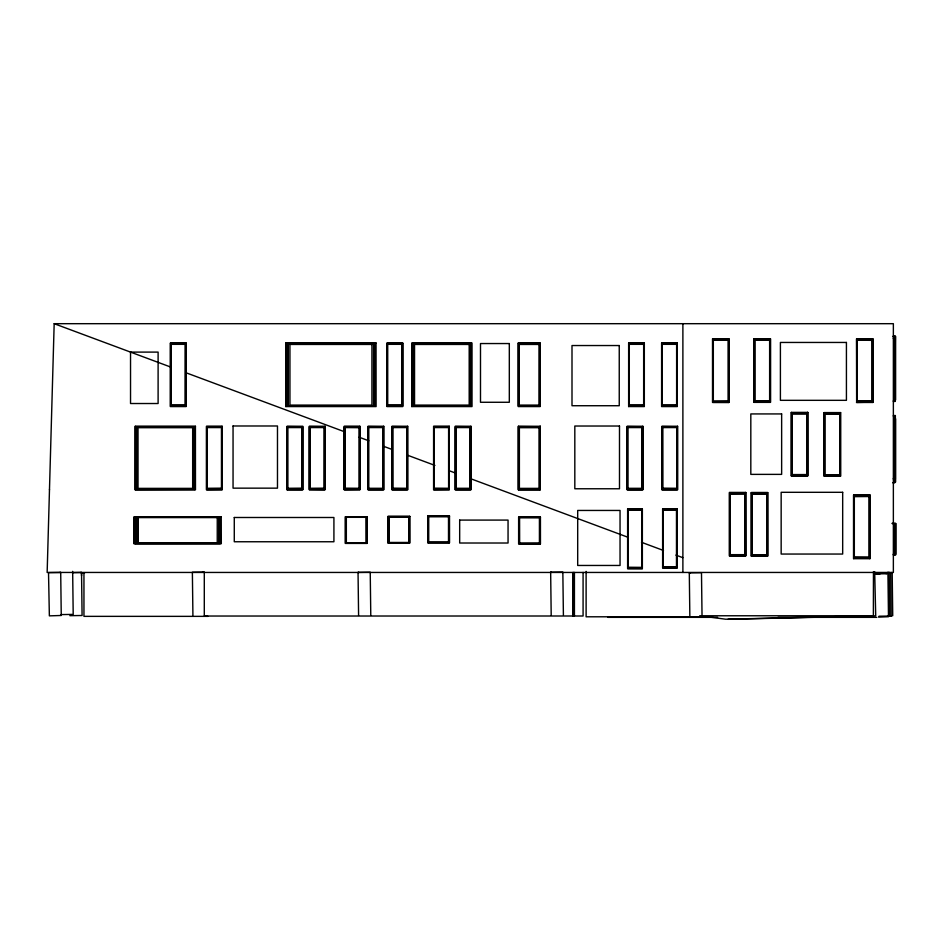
<?xml version="1.0" encoding="UTF-8"?>
<svg xmlns="http://www.w3.org/2000/svg" width="943" height="943" viewBox="0 0 943 943"><rect width="100%" height="100%" fill="white"/><g stroke="black" fill="none" stroke-linecap="round" stroke-linejoin="round"><path stroke-width="1.41" d="M873.371 615.767L699.718 615.767L725.697 619.221L873.371 615.767L873.454 571.623M49.472 489.841L54.175 323.685L893.363 323.685L893.363 572.448L47.15 572.448L49.484 489.629M745.324 555.297L729.764 555.297L729.835 493.13L745.465 493.083M872.44 401.765L856.869 401.765L856.869 339.574L872.44 339.61M767.189 555.474L751.63 555.474L767.343 555.498M754.718 401.034L754.718 340.117M893.363 335.956L894.648 335.92L895.048 400.763M893.363 336.191L894.766 336.156M792.073 474.635L806.972 474.635L792.073 474.635L792.073 413.718L806.972 413.718L806.972 474.635M854.311 557.337L854.311 496.407L869.222 496.407L869.222 557.337L854.311 557.337L854.311 496.407M893.363 400.787L894.259 400.728L894.259 338.596L893.375 338.596M895.048 336.722L895.001 399.655M752.019 554.838L752.019 493.908L766.93 493.908L766.93 554.838L752.066 554.708M893.363 336.427L895.048 336.403L895.119 401.459L893.363 401.423M730.153 554.661L730.153 493.743L745.053 493.743L745.053 554.661L730.153 554.661L730.153 493.743M893.363 337.9L895.119 337.865M893.363 478.419L894.377 478.372L894.377 416.24L893.386 416.24M893.363 415.533L895.355 415.509L895.355 479.091L893.363 479.068M770.431 338.808L753.917 338.773L753.917 402.366L770.443 402.366L770.443 338.773L770.443 402.366M770.018 339.126L754.094 339.126L770.018 339.126L770.018 402.024L754.094 402.024L754.094 339.126M221.782 426.967L206.8 426.908L206.8 489.158L221.794 489.134M359.519 426.967L344.537 426.908L344.537 489.158L359.542 489.134M642.466 426.979L627.484 426.92L627.484 489.169L642.501 489.169L642.489 426.943L627.508 426.979M642.018 509.538L627.967 509.538M712.79 339.35L728.633 339.185L728.633 402.083L712.708 402.083L728.562 401.907M713.108 401.694L713.108 339.563M807.314 412.893L791.46 412.728L807.314 412.893L807.397 475.626L791.46 475.626L807.314 475.461M840.166 413.105L824.312 412.94L840.166 413.105L840.248 475.838L824.312 475.838L840.166 475.661M869.646 495.417L853.721 495.417L869.646 495.417L869.646 558.315L853.721 558.315L853.804 495.594M869.976 495.11L853.533 495.075L853.533 558.669L870 558.669L870 495.075M869.646 557.997L854.087 557.938M767.284 493.095L751.441 492.918L767.284 493.095L767.366 555.828L751.524 555.651M767.673 492.611L751.265 492.576L751.265 556.17L767.696 556.17L767.696 492.576L751.418 492.611L751.418 556.134M745.795 492.435L729.399 492.411L729.399 555.993L745.807 555.993L745.689 492.411M856.503 402.461L872.923 402.461L872.923 338.879L856.503 338.879L856.633 402.461L872.617 402.119L872.617 339.221L856.68 339.221L856.774 401.954L872.534 401.954M745.512 555.651L745.512 492.753L729.576 492.753L729.576 555.651L745.512 555.651L745.512 492.753M171.048 405.242L185.394 405.242L171.048 405.242L171.048 344.325L185.394 344.325L185.394 405.242M207.13 488.498L207.13 427.58L221.475 427.58L221.475 488.498L207.13 488.498L221.416 488.368M287.756 488.498L287.756 427.58L302.102 427.58L302.102 488.498L287.756 488.498L302.043 488.368L302.102 427.58M309.988 488.498L309.988 427.58L324.345 427.58L324.345 488.498L309.988 488.498L324.286 488.368L324.345 427.58M387.667 405.242L402.024 405.242L387.667 405.242L387.667 344.325L402.024 344.325L402.024 405.242M368.701 488.498L383.047 488.498L368.701 488.498L368.701 427.58L383.047 427.58L383.047 488.498M434.263 488.498L434.263 427.58L448.609 427.58L448.609 488.498L434.263 488.498L434.263 427.58M455.905 488.498L470.262 488.498L455.905 488.498L455.905 427.58L470.262 427.58L470.262 488.498M629.299 405.242L643.656 405.242L629.299 405.242L629.299 344.325L643.656 344.325L643.656 405.242M662.269 405.242L676.626 405.242L662.269 405.242L662.269 344.325L676.626 344.325L676.626 405.242M627.814 488.509L627.814 427.58L642.171 427.58L642.171 488.509L627.814 488.509L642.171 488.509L642.171 427.58M628.238 567.368L628.238 510.104L641.735 510.104L641.735 567.368L628.297 567.25M663.235 566.743L676.591 566.743L663.235 566.743L663.235 510.092L676.591 510.092L676.591 566.743L676.591 510.092M185.889 343.335L170.553 343.335L185.889 343.335L185.889 406.233L170.553 406.233L170.553 343.335M221.97 426.59L221.97 489.488L206.635 489.488L206.635 426.59L221.97 426.59L221.97 489.488M302.514 426.755L287.25 426.59L287.25 489.488L302.597 489.488L302.597 426.59M324.757 426.755L309.493 426.59L309.493 489.488L324.84 489.488L324.84 426.59M309.658 489.158L324.675 489.158L324.663 426.943L309.658 426.908M359.719 426.59L359.719 489.488L344.372 489.488L344.372 426.59L359.719 426.59L359.719 489.488M359.884 426.271L344.207 426.248L344.207 489.83L359.896 489.83L359.896 426.248M402.52 406.233L402.52 343.335L387.172 343.335L387.172 406.233L402.52 406.233L402.52 343.335M383.459 426.755L368.206 426.59L368.206 489.488L383.542 489.488L383.542 426.59M407.411 426.755L392.147 426.59L392.147 489.488L407.494 489.488L407.494 426.59M449.104 426.59L449.104 489.488L433.756 489.488L433.756 426.59L449.104 426.59L449.104 489.488M470.675 426.755L455.41 426.59L455.41 489.488L470.757 489.488L470.757 426.59M644.152 406.233L644.152 343.335L628.804 343.335L628.804 406.233L644.152 406.233L644.152 343.335M643.975 405.879L628.981 405.879L628.981 343.653M677.121 343.335L661.774 343.335L677.121 343.335L677.121 406.233L661.774 406.233L661.856 343.5M642.584 426.766L627.319 426.59L627.319 489.5L642.666 489.5L642.666 426.59M661.951 405.903L676.944 405.879M677.333 426.755L662.08 426.59L662.08 489.488L677.416 489.488L677.416 426.59M642.195 568.299L642.195 509.173L627.779 509.173L627.779 568.299L642.195 568.299L642.195 509.173M642.348 508.878L627.614 508.855L627.614 568.617L642.36 568.617L627.637 568.594M677.05 509.173L662.776 509.173L677.05 509.173L677.05 567.662L662.776 567.662L662.858 509.326M677.204 508.878L662.623 508.855L662.623 567.981L677.215 567.981L677.204 508.855M662.964 567.309L676.897 567.368L676.897 509.479L662.964 509.526M170.553 406.233L185.889 406.233M206.635 489.488L221.888 489.323M287.085 489.83L287.085 426.248L302.774 426.248L302.774 489.83L287.108 489.806M287.25 489.488L302.597 489.488M309.493 489.488L309.493 426.59M402.355 343.653L387.349 343.653M344.372 489.488L359.637 489.323M387.172 406.233L402.437 406.068M368.206 489.488L383.542 489.488M392.147 489.488L407.494 489.488M448.951 426.908L433.933 426.908L433.933 489.158L448.927 489.134M433.756 489.488L449.021 489.323M455.41 489.488L470.757 489.488M643.986 343.653L629.005 343.712M628.639 406.574L628.639 342.993L644.328 342.993L644.328 406.574L628.651 406.551M628.804 406.233L644.069 406.068M676.956 343.653L661.951 343.653M627.319 489.5L642.666 489.5M662.08 489.488L677.416 489.488M185.394 344.325L185.335 405.113M359.165 427.698L344.867 427.58L344.867 488.498L359.224 488.498L344.926 488.368L344.867 427.58M383.047 427.58L382.988 488.368M406.999 427.58L406.999 488.498L392.642 488.498L392.642 427.58L406.999 427.58L406.999 488.498L392.701 488.368L392.642 427.58M470.262 427.58L470.203 488.368M676.921 427.58L676.921 488.498L662.575 488.498L662.575 427.58L676.921 427.58L676.921 488.498L662.634 488.368L662.575 427.58M402.343 405.879L387.373 405.844M627.955 567.934L642.018 567.934M767.307 493.307L751.665 493.307M869.623 495.806L853.91 495.77L853.993 557.938M840.213 413.317L824.5 413.282L824.5 475.484L840.248 475.508M824.323 476.144L824.323 412.621M853.721 558.633L853.71 495.075M807.42 413.058L791.649 413.081L791.649 475.272L807.42 475.296M728.68 339.504L712.896 339.527L712.896 401.73L728.68 401.753M791.472 475.967L791.495 412.409M770.089 339.445L754.282 339.48L754.282 401.671L770.089 401.694M754.094 402.024L754.188 339.291M518.756 343.653L518.756 405.879L539.585 405.879L539.632 343.653M769.853 401.671L769.865 339.504M745.053 493.743L730.177 493.861M872.086 340.34L857.258 340.211L857.258 401.129L872.169 401.129L857.281 401.011L857.258 340.211M766.93 554.838L766.93 493.908M869.222 496.407L854.323 496.537M539.832 406.233L539.832 343.335L518.509 343.335L518.509 406.233L539.832 406.233L539.832 343.335M540.08 343.016L518.273 342.993M539.82 426.755L518.603 426.59L518.603 489.488L539.938 489.488L539.938 426.59M540.174 426.271L518.367 426.248L518.367 489.83L540.198 489.83L540.198 426.248L540.198 489.83M839.812 474.848L839.812 413.918L824.913 413.918L824.913 474.848L839.812 474.848L839.812 413.918M518.509 406.233L518.509 343.335M518.391 489.83L518.414 426.271M518.603 489.488L539.938 489.488M806.972 413.718L792.073 413.718M728.22 401.093L728.22 340.164M769.629 401.034L769.629 340.117M893.363 554.154L894.341 554.13M895.284 523.954L895.284 554.307M346.258 542.85L366.202 542.85L366.108 517.318L346.329 517.318L346.34 542.803M366.756 516.917L366.874 543.274L345.551 543.274L345.551 516.847L366.874 516.847M345.822 543.109L345.798 517L366.686 516.988L366.638 543.109M388.492 542.767L388.445 516.658L388.575 542.696M449.269 516.186L449.269 542.602L449.269 516.186L427.945 516.186L427.945 542.602L449.269 542.602M428.216 516.351L428.24 542.449L449.021 542.461L449.021 516.34M540.186 517.271L540.186 543.687L540.186 517.271L518.862 517.271L518.862 543.687L540.08 543.616L539.95 517.424L519.157 517.436M409.286 516.67L409.333 542.791M427.945 542.602L427.945 516.186M408.755 516.976L388.893 516.929L408.755 516.976L408.755 542.461L388.976 542.461L388.976 516.976M194.8 426.59L194.8 489.488L194.8 426.59L135.886 426.59L135.886 489.488L194.8 489.488M195.425 426.271L195.472 489.83L135.226 489.83L135.238 426.248L195.472 426.248M135.238 489.83L135.285 426.271M135.886 489.488L194.482 489.323M471.323 406.233L412.397 406.233L412.397 343.335L471.323 343.335L471.323 406.233L470.71 343.653M411.761 406.574L411.737 342.993L471.995 342.993L471.995 406.574L411.737 406.574M412.397 406.233L471.005 406.068M413.081 405.879L470.64 405.879L470.64 343.688L413.081 343.688L413.081 405.879L413.046 343.653M286.743 343.335L375.114 343.335L375.114 406.233L286.743 406.233L286.743 343.335L375.114 343.335M376.045 343.016L376.104 406.574L285.753 406.574L285.776 342.993L285.859 406.551M286.743 406.233L375.114 406.233M287.756 405.879L374.1 405.879L374.1 343.688L287.756 343.688L287.863 405.844M219.271 517.283L219.271 543.38M137.796 543.121L217.597 543.121L137.796 543.121L137.796 517.542L217.597 517.542M219.884 517.188L220.344 543.545L135.038 543.545L135.038 517.118L219.884 517.188L220.344 543.545M221.228 516.988L221.31 543.687L134.083 543.687L134.083 516.976L221.31 516.976M134.095 543.687L134.095 516.976M135.038 543.545L219.884 543.474M894.766 417.56L894.53 482.828L892.856 482.828M895.284 416.205L895.048 482.014M60.706 572.46L48.517 572.649L49.366 615.862L61.248 615.484L60.706 572.46L59.845 572.436M69.888 615.685L82.076 615.496L81.534 572.472L72.446 572.66M192.914 615.284L192.372 572.248L202.816 572.13M358.588 615.437L358.045 572.401L358.823 572.366M551.195 615.272L550.653 572.248L551.443 572.201M563.395 615.084L562.841 572.059L550.653 572.248M689.84 615.873L689.298 572.849L690.087 572.802L701.486 572.66L702.028 615.685M887.446 572.436L889.19 572.366L889.732 615.402L887.563 615.696M890.557 615.979L892.726 615.685L892.184 572.649L889.19 572.755M879.017 616.215L891.206 616.027L890.663 572.99L888.919 573.061M895.473 523.636L894.636 523.613M880.727 572.908L881.21 572.908M876.53 573.839L875.752 573.874L886.196 573.757M202.816 572.13L204.325 572.047M886.196 573.757L887.941 573.686L888.483 616.71L878.558 617.135M877.485 573.804L880.196 573.745M728.031 619.315L875.717 615.862L874.68 571.682M84.622 572.849L81.511 572.849L81.558 575.713M894.023 336.651L893.363 336.592M894.424 337.299L895.06 337.299M712.896 339.527L728.479 339.563M856.774 339.386L872.534 339.386M754.424 339.669L769.83 339.669M856.998 339.763L872.381 339.763L872.381 401.577L856.998 401.577M728.137 340.293L713.321 340.164L713.321 401.093L728.137 400.964M769.535 340.234L754.718 340.234L754.718 400.905L769.535 400.905M285.753 342.993L376.127 342.993M402.437 343.5L387.172 343.335M412.397 343.335L471.005 343.5M518.626 343.5L539.714 343.5M644.069 343.5L628.804 343.335M518.78 343.712L539.585 343.712M170.824 343.877L185.618 343.877M387.443 343.877L402.248 343.877L402.248 405.69L387.443 405.69M518.886 343.877L539.467 343.877M629.075 343.877L643.88 343.877L643.88 405.69L629.075 405.69M894.966 398.606L894.601 398.806M894.848 400.056L895.355 336.474L894.589 336.415L894.718 400.563M713.038 401.529L728.432 401.529M754.424 401.47L769.83 401.47M729.022 402.425L729.022 338.832L712.519 338.832L712.519 402.425L729.022 402.425L712.755 402.39L712.755 338.867M170.824 405.69L185.618 405.69M518.886 405.69L539.467 405.69M518.626 406.068L539.714 406.068M661.856 406.068L677.121 406.233M791.79 413.27L807.184 413.27L807.149 475.083L791.79 475.083M824.642 413.482L840.024 413.482M839.73 414.048L824.913 413.918M894.895 416.393L894.99 481.661M894.624 418.775L895.096 482.486M206.906 427.132L221.699 427.132L221.699 488.945L206.906 488.945M287.532 427.132L302.326 427.132M324.569 427.132L309.764 427.132L309.764 488.945L324.569 488.945M344.643 427.132L359.448 427.132M368.477 427.132L383.271 427.132M392.418 427.132L407.223 427.132M434.039 427.132L448.833 427.132L448.833 488.945L434.039 488.945M455.681 427.132L470.486 427.132M662.351 427.132L677.145 427.132M824.642 475.284L840.024 475.284M895.048 482.356L893.363 482.333M434.322 488.368L448.609 488.498M287.532 488.945L302.326 488.945M344.643 488.945L359.448 488.945L359.448 427.132M368.477 488.945L383.271 488.945M392.418 488.945L407.223 488.945M455.681 488.945L470.486 488.945M627.59 488.945L642.395 488.945M662.351 488.945L677.145 488.945M302.444 489.158L287.426 489.158L287.426 426.943L302.444 426.908L302.42 489.134M309.575 489.323L324.84 489.488M729.67 492.918L745.43 492.918M729.882 493.295L745.265 493.295L745.265 555.109M751.748 493.472L767.142 493.472M766.848 494.038L752.019 493.908M854.04 495.971L869.422 495.971L869.422 557.773L854.04 557.773M627.849 509.326L642.124 509.326M428.334 516.422L448.903 516.422M892.196 523.259L895.555 523.294L895.555 555.085L893.375 555.085M892.219 523.613L895.284 523.601M893.375 523.789L895.284 523.789L895.284 554.472L893.375 554.472M894.848 524.214L894.848 554.048M539.82 543.463L519.251 543.463L519.251 517.507M729.764 555.297L745.465 555.321M854.323 557.207L869.222 557.337M853.804 558.15L869.646 558.315M676.791 567.156L663.035 567.156L663.035 509.68M662.858 567.509L677.05 567.662M627.849 568.146L642.124 568.146M207.943 616.357L83.951 616.357L83.951 572.637M711.14 616.793L586.11 616.793L586.11 571.399M607.987 617.347L717.599 617.347M777.94 617.347L876.813 617.347M891.335 572.637L892.184 572.649M889.803 572.979L890.663 572.99M690.158 572.861L689.298 572.849M80.674 572.448L81.534 572.472M358.045 572.401L370.234 572.212L370.776 615.249M54.175 323.685L170.506 366.98M185.653 372.626L344.006 431.564M359.153 437.21L368.784 440.794M383.942 446.428L392.205 449.505M407.364 455.151L434.912 465.406M448.691 470.533L455.587 473.103M470.746 478.738L627.92 537.251M641.488 542.296L663.495 550.488M675.919 555.109L682.826 557.678M135.886 426.59L136.205 489.323M518.862 517.271L518.98 543.616M61.012 614.588L73.2 614.4L72.658 571.364M518.285 342.993L518.273 406.574L540.091 406.574L540.091 342.993M387.349 343.688L387.349 405.879M872.912 402.437L872.923 338.879M895.85 523.601L895.85 554.307M895.614 336.38L895.614 399.985M895.614 418.775L895.614 482.014M894.577 524.497L894.577 553.777M872.169 340.211L872.169 401.129M869.823 495.075L869.823 558.669M840.425 412.586L840.425 476.18M840.248 412.94L840.248 475.838M807.573 412.386L807.573 475.967M807.397 412.728L807.397 475.626M770.195 338.773L770.195 402.366M767.543 492.576L767.543 556.17M767.366 492.918L767.366 555.828M728.809 338.832L728.809 402.425M728.633 339.185L728.633 402.083M682.885 323.685L682.885 572.448M642.36 508.855L642.36 568.617M583.08 572.448L583.08 616.003L204.289 616.038L204.289 572.46M574.428 572.448L574.428 616.003M573.415 572.448L573.415 616.003M572.967 572.448L572.967 616.038M412.728 343.5L412.728 406.068M409.144 516.74L409.144 542.696M374.642 343.5L374.642 406.068M366.509 517.082L366.509 543.038L345.94 543.038L345.94 517.082M359.224 427.58L359.224 488.498M287.226 343.5L287.226 406.068M218.823 543.309L218.835 517.353L136.546 517.353L136.546 543.309M217.255 517.589L217.244 543.074M138.138 517.589L138.126 543.074M135.497 517.188L135.497 543.474M130.535 352.104L130.535 403.521L158.106 403.521L158.106 352.104L130.535 352.104M233.051 425.988L233.051 488.156L277.478 488.156L277.478 425.988L233.051 425.988M234.277 517.495L234.277 541.754L333.916 541.754L333.916 517.495L234.277 517.495M459.677 520.088L459.677 543.015L508.053 543.015L508.053 520.088L459.677 520.088M577.694 518.556L577.694 565.458L620.046 565.458L620.046 510.446L577.694 510.446L577.694 518.556M185.712 343.688L170.718 343.653L170.718 405.903L185.736 405.903L185.7 343.712M383.365 426.943L368.383 426.943L368.383 489.134L383.388 489.158L383.353 426.967M407.317 426.943L392.312 426.908L392.312 489.158L407.329 489.158L407.305 426.967M470.581 426.943L455.575 426.908L455.575 489.158L470.592 489.158L470.569 426.967M677.239 426.943L677.239 489.134L662.245 489.158L662.245 426.908L677.239 426.943M807.762 412.386L807.762 475.967L791.283 475.967L791.283 412.386L807.762 412.386M840.602 412.586L840.602 476.18L824.135 476.18L824.135 412.586L840.602 412.586M751.783 555.439L751.748 493.248L751.783 555.439M186.066 342.993L186.066 406.574L170.377 406.574L170.377 342.993L186.066 342.993M222.147 426.248L222.147 489.83L206.458 489.83L206.458 426.248L222.147 426.248M325.017 426.248L325.005 489.83L309.316 489.83L309.316 426.248L325.017 426.248M402.696 342.993L402.696 406.574L387.007 406.574L387.007 342.993L402.696 342.993M383.718 426.248L383.718 489.83L368.029 489.83L368.029 426.248L383.718 426.248M407.671 426.248L407.671 489.83L391.97 489.83L391.97 426.248L407.671 426.248M449.281 426.248L449.281 489.83L433.591 489.83L433.591 426.248L449.281 426.248M470.934 426.248L470.934 489.83L455.245 489.83L455.245 426.248L470.934 426.248M677.298 342.993L677.298 406.574L661.609 406.574L661.609 342.993L677.298 342.993M642.843 426.248L642.843 489.841L627.142 489.841L627.154 426.248L642.843 426.248M677.593 426.248L677.593 489.83L661.903 489.83L661.903 426.248L677.593 426.248M539.691 426.943L539.691 489.134L518.85 489.134L518.862 426.908L539.691 426.943M519.652 543.227L519.569 517.683L539.42 517.742L539.42 543.227L519.64 543.227M409.521 516.505L388.198 516.505L388.198 542.932L409.521 542.932L409.521 516.505M194.117 426.943L136.558 426.943L136.558 489.134L194.187 489.158L194.117 426.943M136.11 543.38L136.016 517.271L136.11 543.38M846.425 342.45L780.403 342.45L780.403 400.327L846.425 400.327L846.425 342.45M509.314 343.547L480.494 343.547L480.494 402.272L509.314 402.272L509.314 343.547M373.558 343.877L288.322 343.877L288.322 405.69L373.558 405.69L373.558 343.877M470.274 343.877L413.447 343.877L413.458 405.69L470.274 405.69L470.274 343.877M676.85 343.877L662.045 343.877L662.045 405.69L676.85 405.69L676.85 343.877M371.919 344.443L289.949 344.443L289.949 405.113L371.919 405.113L371.919 344.443M469.19 344.443L414.543 344.443L414.543 405.113L469.19 405.113L469.19 344.443M539.066 344.443L519.287 344.443L519.287 405.113L539.066 405.113L539.066 344.443M619.245 345.539L572 345.539L572 405.726L619.245 405.726L619.245 345.539M781.641 413.93L750.817 413.93L750.817 474.376L781.641 474.376L781.641 413.93M619.492 426.024L574.817 426.024L574.817 488.769L619.492 488.769L619.492 426.024M193.763 427.132L136.935 427.132L136.935 488.945L193.763 488.945L193.763 427.132M539.561 427.132L518.992 427.132L518.992 488.945L539.561 488.945L539.561 427.132M192.667 427.698L138.02 427.698L138.02 488.368L192.667 488.368L192.667 427.698M539.172 427.698L519.381 427.698L519.393 488.368L539.172 488.368L539.172 427.698M842.677 492.305L781.158 492.305L781.158 554.048L842.677 554.048L842.677 492.305M641.947 509.691L628.038 509.691L628.038 567.792L641.947 567.792L641.947 509.691M449.54 516.045L427.698 516.045L427.733 542.755L449.54 542.755L449.505 516.045M409.792 516.363L387.95 516.363L387.95 543.074L409.792 543.074L409.792 516.363M367.145 516.705L345.315 516.705L345.315 543.416L367.145 543.416L367.11 516.705M448.503 516.658L428.723 516.658L428.723 542.142L448.503 542.142L448.503 516.658M540.457 517.129L518.626 517.129L518.626 543.84L540.457 543.84L540.433 517.129"/></g></svg>
